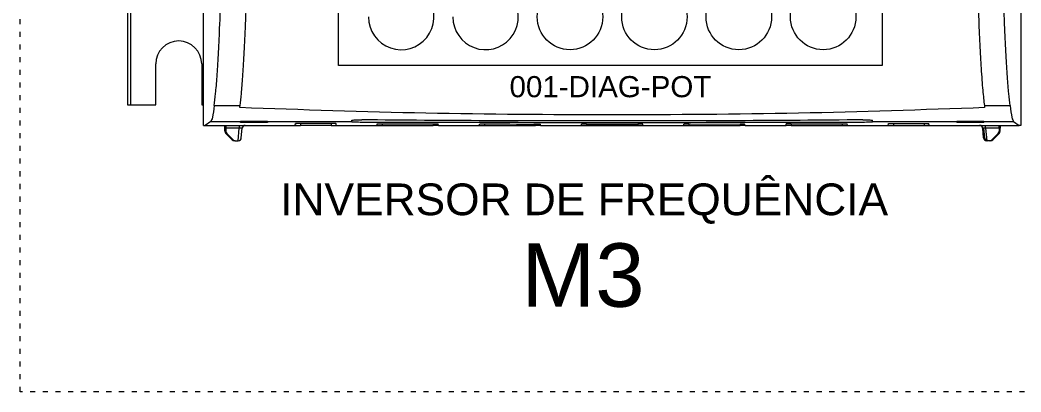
# Model space of a CAD drawing. Header units: millimetres. Extents: x 32696 to 36207, y 16706 to 17911.
# Drawn here: x 35724 to 35960.8, y 17285 to 17372.9 of the extents above; entities that cross this region are included whole.
import ezdxf
from ezdxf.enums import TextEntityAlignment as Align

# ---------------------------------------------------------------- set-up
doc = ezdxf.new("R2010")
doc.units = ezdxf.units.MM
doc.header["$LTSCALE"] = 0.1
doc.linetypes.add('ACAD_ISO03W100', pattern=[30, 12, -18])
doc.layers.get('0').update_dxf_attribs({"lineweight": 20})
doc.layers.add('ANNOTATION', color=252, linetype='ACAD_ISO03W100', lineweight=13)
doc.layers.add('POTENCIA', color=2, linetype='Continuous', lineweight=25)
doc.styles.get("Standard").update_dxf_attribs({"font": 'arial.ttf'})

# ---------------------------------------------------------------- blocks, each defined once
blk = doc.blocks.new('CFW-10')
at = {"lineweight": 9}
for p, q in [((37258.327, 17472.409), (37258.327, 17408.509)), ((37258.477, 17472.409), (37258.477, 17408.509)), ((37262.037, 17407.509), (37262.037, 17413.627)), ((37302.018, 17413.627), (37302.018, 17407.509)), ((37259.702, 17408.509), (37259.702, 17410.509)), ((37261.952, 17410.509), (37261.952, 17408.509)), ((37258.327, 17408.509), (37258.477, 17408.509)), ((37258.477, 17408.509), (37259.702, 17408.509)), ((37261.952, 17408.509), (37262.037, 17408.509)), ((37262.567, 17408.474), (37263.825, 17408.474)), ((37300.23, 17408.474), (37301.488, 17408.474)), ((37300.23, 17408.474), (37300.242, 17408.377)), ((37269.293, 17407.689), (37269.299, 17407.754)), ((37294.762, 17407.689), (37294.756, 17407.754)), ((37262.037, 17407.509), (37262.129, 17407.509)), ((37262.395, 17407.689), (37262.129, 17407.509)), ((37262.129, 17407.509), (37266.589, 17407.509)), ((37262.395, 17407.689), (37263.854, 17407.689)), ((37263.08, 17407.222), (37263.08, 17407.373)), ((37263.132, 17407.373), (37263.132, 17407.222)), ((37263.786, 17407.373), (37263.132, 17407.373)), ((37263.731, 17406.759), (37263.786, 17407.373)), ((37263.85, 17407.651), (37263.854, 17407.689)), ((37265.176, 17407.645), (37263.85, 17407.651)), ((37265.161, 17407.689), (37263.854, 17407.696)), ((37263.854, 17407.689), (37263.854, 17407.696)), ((37263.889, 17406.893), (37263.932, 17407.373)), ((37265.172, 17407.689), (37265.161, 17407.689)), ((37265.161, 17407.689), (37269.293, 17407.689)), ((37265.172, 17407.689), (37265.176, 17407.645)), ((37266.528, 17407.512), (37266.535, 17407.597)), ((37266.589, 17407.509), (37266.778, 17407.509)), ((37268.278, 17407.595), (37266.778, 17407.601)), ((37266.778, 17407.601), (37266.778, 17407.509)), ((37268.278, 17407.509), (37266.778, 17407.509)), ((37268.278, 17407.595), (37268.278, 17407.509)), ((37268.278, 17407.509), (37268.528, 17407.509)), ((37268.528, 17407.509), (37268.52, 17407.59)), ((37268.528, 17407.509), (37270.528, 17407.509)), ((37270.528, 17407.509), (37270.534, 17407.584)), ((37270.528, 17407.509), (37270.778, 17407.509)), ((37270.778, 17407.588), (37273.278, 17407.581)), ((37270.778, 17407.588), (37270.778, 17407.509)), ((37270.778, 17407.509), (37273.278, 17407.509)), ((37273.278, 17407.581), (37273.278, 17407.509)), ((37273.528, 17407.509), (37273.278, 17407.509)), ((37273.528, 17407.509), (37273.522, 17407.577)), ((37273.528, 17407.509), (37275.528, 17407.509)), ((37275.528, 17407.509), (37275.533, 17407.573)), ((37275.528, 17407.509), (37275.778, 17407.509)), ((37275.778, 17407.577), (37275.778, 17407.509)), ((37275.778, 17407.509), (37278.278, 17407.509)), ((37278.278, 17407.574), (37278.278, 17407.509)), ((37278.528, 17407.509), (37278.278, 17407.509)), ((37278.528, 17407.509), (37278.522, 17407.569)), ((37278.528, 17407.509), (37280.528, 17407.509)), ((37280.528, 17407.509), (37280.533, 17407.568)), ((37280.528, 17407.509), (37280.778, 17407.509)), ((37280.778, 17407.572), (37283.278, 17407.572)), ((37280.778, 17407.572), (37280.778, 17407.509)), ((37280.778, 17407.509), (37283.278, 17407.509)), ((37283.278, 17407.572), (37283.278, 17407.509)), ((37283.278, 17407.509), (37283.528, 17407.509)), ((37283.528, 17407.509), (37283.522, 17407.568)), ((37283.528, 17407.509), (37285.528, 17407.509)), ((37285.528, 17407.509), (37285.533, 17407.569)), ((37285.528, 17407.509), (37285.778, 17407.509)), ((37285.778, 17407.574), (37288.278, 17407.577)), ((37285.778, 17407.574), (37285.778, 17407.509)), ((37285.778, 17407.509), (37288.278, 17407.509)), ((37288.278, 17407.577), (37288.278, 17407.509)), ((37288.528, 17407.509), (37288.278, 17407.509)), ((37288.528, 17407.509), (37288.522, 17407.573)), ((37288.528, 17407.509), (37290.528, 17407.509)), ((37290.528, 17407.509), (37290.533, 17407.577)), ((37290.778, 17407.509), (37290.528, 17407.509)), ((37290.778, 17407.581), (37293.278, 17407.588)), ((37290.778, 17407.581), (37290.778, 17407.509)), ((37290.778, 17407.509), (37293.278, 17407.509)), ((37293.278, 17407.588), (37293.278, 17407.509)), ((37293.278, 17407.509), (37293.528, 17407.509)), ((37293.528, 17407.509), (37293.521, 17407.584)), ((37293.528, 17407.509), (37295.528, 17407.509)), ((37294.762, 17407.689), (37298.883, 17407.689)), ((37295.528, 17407.509), (37295.535, 17407.59)), ((37295.528, 17407.509), (37295.778, 17407.509)), ((37295.778, 17407.595), (37297.278, 17407.601)), ((37295.778, 17407.595), (37295.778, 17407.509)), ((37295.778, 17407.509), (37297.278, 17407.509)), ((37297.278, 17407.601), (37297.278, 17407.509)), ((37297.278, 17407.509), (37297.466, 17407.509)), ((37297.466, 17407.509), (37301.926, 17407.509)), ((37297.527, 17407.512), (37297.52, 17407.597)), ((37298.883, 17407.689), (37298.879, 17407.645)), ((37300.205, 17407.651), (37298.879, 17407.645)), ((37300.201, 17407.696), (37298.883, 17407.689)), ((37298.883, 17407.689), (37298.883, 17407.689)), ((37300.188, 17406.896), (37300.146, 17407.373)), ((37300.146, 17407.373), (37300.19, 17407.373)), ((37300.19, 17407.378), (37300.19, 17407.373)), ((37300.19, 17407.373), (37300.231, 17406.896)), ((37300.205, 17407.651), (37300.201, 17407.689)), ((37300.201, 17407.689), (37301.66, 17407.689)), ((37300.291, 17407.373), (37300.346, 17406.759)), ((37300.945, 17407.373), (37300.291, 17407.373)), ((37300.945, 17407.373), (37300.946, 17407.222)), ((37300.997, 17407.222), (37300.997, 17407.373)), ((37301.66, 17407.689), (37301.926, 17407.509)), ((37302.018, 17407.509), (37301.926, 17407.509)), ((37263.08, 17407.222), (37263.132, 17407.222)), ((37263.437, 17406.803), (37263.124, 17407.116)), ((37263.175, 17407.116), (37263.124, 17407.116)), ((37263.175, 17407.116), (37263.487, 17406.803)), ((37263.437, 17406.803), (37263.487, 17406.803)), ((37263.593, 17406.759), (37263.543, 17406.759)), ((37263.593, 17406.759), (37263.731, 17406.759)), ((37263.743, 17406.759), (37263.731, 17406.759)), ((37300.231, 17406.896), (37300.188, 17406.896)), ((37300.346, 17406.759), (37300.334, 17406.759)), ((37300.485, 17406.759), (37300.346, 17406.759)), ((37300.534, 17406.759), (37300.485, 17406.759)), ((37300.591, 17406.803), (37300.902, 17407.116)), ((37300.591, 17406.803), (37300.64, 17406.803)), ((37300.953, 17407.116), (37300.64, 17406.803)), ((37300.953, 17407.116), (37300.902, 17407.116)), ((37300.946, 17407.222), (37300.997, 17407.222))]:
    blk.add_line(p, q, dxfattribs=at)
for centre in [(37279.964, 17412.808), (37284.091, 17412.808), (37288.219, 17412.808), (37292.346, 17412.808)]:
    blk.add_circle(centre, 1.6, dxfattribs=at)
for centre, radius, start, end in [((37271.709, 17412.808), 1.6, 180, 102.6279), ((37275.836, 17412.808), 1.6, 180, 97.7337), ((37260.827, 17410.509), 1.125, 0, 180), ((37261.733, 17407.405), 1.347, 358.6326, 4.4594), ((37264.472, 17407.405), 1.34, 175.5306, 181.3899), ((37265.133, 17407.405), 1.347, 175.5406, 181.3674), ((37264.081, 17407.359), 0.15, 90.0098, 175.0075), ((37299.996, 17407.359), 0.15, 4.9991, 89.9893), ((37298.949, 17407.405), 1.342, 358.6087, 4.4583), ((37299.594, 17407.405), 1.352, 358.6289, 4.4382), ((37302.348, 17407.405), 1.352, 175.5618, 181.3711)]:
    blk.add_arc(centre, radius, start, end, dxfattribs=at)
for centre, major_axis, ratio, start_param, end_param in [((37263.78, 17407.359), (0.152, 0.014), 0.082006, 6.243729, 7.806929), ((37300.297, 17407.359), (0.152, -0.014), 0.082006, 1.617849, 3.181049), ((37300.342, 17407.359), (0.152, -0.013), 0.086407, 2.586654, 3.131782), ((37263.23, 17407.222), (-0.099, 0.113), 0.997823, 0.85595, 1.641348), ((37263.282, 17407.222), (0.099, 0.113), 0.997823, 2.285642, 3.071041), ((37263.543, 17406.909), (-0.099, 0.113), 0.997823, 1.641348, 2.426746), ((37263.593, 17406.909), (0.099, 0.113), 0.997823, 3.071041, 3.856439), ((37263.74, 17406.909), (-0.102, 0.112), 0.977598, 2.412156, 3.895686), ((37300.338, 17406.909), (0.102, 0.112), 0.977598, 2.3875, 3.87103), ((37300.38, 17406.909), (0.112, -0.103), 0.977693, 3.982957, 5.466487), ((37300.484, 17406.909), (-0.099, 0.113), 0.997823, 2.426746, 3.212145), ((37300.534, 17406.909), (0.099, 0.113), 0.997823, 3.856439, 4.641837), ((37300.796, 17407.222), (-0.099, 0.113), 0.997823, 3.212145, 3.997543), ((37300.847, 17407.222), (0.099, 0.113), 0.997823, 4.641837, 5.427235)]:
    blk.add_ellipse(centre, major_axis=major_axis, ratio=ratio, start_param=start_param, end_param=end_param, dxfattribs=at)
for points, knots in [([(37262.567, 17408.474), (37262.59, 17408.657), (37262.635, 17409.024), (37262.701, 17409.862), (37262.767, 17410.918), (37262.835, 17412.306), (37262.904, 17414.044), (37262.948, 17415.527), (37262.971, 17416.272)], [0, 0, 0, 0, 0.152069, 0.305152, 0.461481, 0.618953, 0.808417, 1, 1, 1, 1]), ([(37263.825, 17408.474), (37263.847, 17408.657), (37263.892, 17409.024), (37263.958, 17409.862), (37264.024, 17410.917), (37264.091, 17412.289), (37264.158, 17413.986), (37264.201, 17415.415), (37264.223, 17416.133)], [0, 0, 0, 0, 0.153706, 0.308442, 0.466472, 0.625659, 0.81185, 1, 1, 1, 1]), ([(37299.832, 17416.133), (37299.85, 17415.543), (37299.885, 17414.36), (37299.943, 17412.81), (37300.004, 17411.434), (37300.073, 17410.207), (37300.148, 17409.161), (37300.203, 17408.704), (37300.23, 17408.474)], [0, 0, 0, 0, 0.153485, 0.308068, 0.466083, 0.625266, 0.811699, 1, 1, 1, 1]), ([(37301.488, 17408.474), (37301.465, 17408.658), (37301.42, 17409.025), (37301.354, 17409.864), (37301.288, 17410.92), (37301.22, 17412.307), (37301.151, 17414.044), (37301.107, 17415.527), (37301.084, 17416.272)], [0, 0, 0, 0, 0.152577, 0.305151, 0.462053, 0.618952, 0.808417, 1, 1, 1, 1]), ([(37262.567, 17408.474), (37262.539, 17408.261), (37262.482, 17407.832), (37262.424, 17407.737), (37262.395, 17407.689)], [0, 0, 0, 0, 0.497698, 1, 1, 1, 1]), ([(37300.242, 17408.377), (37297.208, 17408.27), (37291.138, 17408.056), (37282.029, 17408.009), (37272.918, 17408.056), (37266.849, 17408.27), (37263.813, 17408.377)], [0, 0, 0, 0, 0.24993, 0.5, 0.749947, 1, 1, 1, 1]), ([(37301.488, 17408.474), (37301.516, 17408.261), (37301.573, 17407.832), (37301.631, 17407.737), (37301.66, 17407.689)], [0, 0, 0, 0, 0.497698, 1, 1, 1, 1]), ([(37269.299, 17407.754), (37269.305, 17407.757), (37269.316, 17407.764), (37269.399, 17407.773), (37269.522, 17407.78), (37269.656, 17407.782), (37269.743, 17407.782), (37269.778, 17407.781)], [0, 0, 0, 0, 0.215867, 0.431863, 0.647702, 0.863103, 1, 1, 1, 1]), ([(37294.278, 17407.781), (37292.236, 17407.757), (37290.194, 17407.743), (37286.111, 17407.726), (37282.028, 17407.719), (37277.944, 17407.726), (37273.861, 17407.743), (37271.819, 17407.757), (37269.778, 17407.781)], [0, 0, 0, 0, 0.25, 0.25, 0.5, 0.75, 0.75, 1, 1, 1, 1]), ([(37294.278, 17407.781), (37294.331, 17407.782), (37294.439, 17407.782), (37294.582, 17407.778), (37294.69, 17407.77), (37294.748, 17407.762), (37294.754, 17407.756), (37294.756, 17407.754)], [0, 0, 0, 0, 0.21484, 0.429815, 0.644915, 0.860459, 1, 1, 1, 1]), ([(37266.528, 17407.512), (37266.531, 17407.512), (37266.536, 17407.511), (37266.567, 17407.51), (37266.587, 17407.51), (37266.589, 17407.509)], [0, 0, 0, 0, 0.469683, 0.939814, 1, 1, 1, 1]), ([(37266.778, 17407.601), (37266.75, 17407.601), (37266.696, 17407.601), (37266.623, 17407.6), (37266.568, 17407.6), (37266.539, 17407.599), (37266.536, 17407.598), (37266.535, 17407.597)], [0, 0, 0, 0, 0.214652, 0.429525, 0.644442, 0.859366, 1, 1, 1, 1]), ([(37268.52, 17407.59), (37268.518, 17407.591), (37268.512, 17407.592), (37268.47, 17407.593), (37268.409, 17407.594), (37268.34, 17407.595), (37268.295, 17407.595), (37268.278, 17407.595)], [0, 0, 0, 0, 0.214612, 0.429521, 0.644423, 0.859307, 1, 1, 1, 1]), ([(37269.778, 17407.655), (37269.723, 17407.656), (37269.614, 17407.656), (37269.468, 17407.658), (37269.358, 17407.66), (37269.299, 17407.663), (37269.294, 17407.665), (37269.291, 17407.665)], [0, 0, 0, 0, 0.214357, 0.428839, 0.643349, 0.857887, 1, 1, 1, 1]), ([(37270.534, 17407.584), (37270.534, 17407.585), (37270.561, 17407.586), (37270.65, 17407.588), (37270.713, 17407.588), (37270.778, 17407.588)], [0, 0, 0, 0, 0.5, 0.5, 1, 1, 1, 1]), ([(37273.278, 17407.581), (37273.305, 17407.581), (37273.36, 17407.581), (37273.433, 17407.58), (37273.488, 17407.579), (37273.517, 17407.578), (37273.52, 17407.577), (37273.522, 17407.577)], [0, 0, 0, 0, 0.214584, 0.42942, 0.644274, 0.859161, 1, 1, 1, 1]), ([(37275.533, 17407.573), (37275.536, 17407.573), (37275.541, 17407.574), (37275.584, 17407.576), (37275.646, 17407.576), (37275.714, 17407.577), (37275.76, 17407.577), (37275.778, 17407.577)], [0, 0, 0, 0, 0.214705, 0.429651, 0.644588, 0.859494, 1, 1, 1, 1]), ([(37278.278, 17407.574), (37278.305, 17407.574), (37278.36, 17407.573), (37278.433, 17407.573), (37278.489, 17407.571), (37278.518, 17407.57), (37278.521, 17407.569), (37278.522, 17407.569)], [0, 0, 0, 0, 0.214593, 0.429417, 0.644318, 0.859196, 1, 1, 1, 1]), ([(37280.778, 17407.572), (37280.75, 17407.572), (37280.695, 17407.572), (37280.622, 17407.571), (37280.566, 17407.57), (37280.537, 17407.569), (37280.534, 17407.568), (37280.533, 17407.568)], [0, 0, 0, 0, 0.214577, 0.429468, 0.64432, 0.859266, 1, 1, 1, 1]), ([(37283.522, 17407.568), (37283.52, 17407.568), (37283.514, 17407.569), (37283.472, 17407.571), (37283.41, 17407.572), (37283.341, 17407.572), (37283.295, 17407.572), (37283.278, 17407.572)], [0, 0, 0, 0, 0.214688, 0.429645, 0.644563, 0.859427, 1, 1, 1, 1]), ([(37285.778, 17407.574), (37285.75, 17407.574), (37285.695, 17407.573), (37285.622, 17407.573), (37285.566, 17407.571), (37285.537, 17407.57), (37285.534, 17407.569), (37285.533, 17407.569)], [0, 0, 0, 0, 0.214593, 0.429417, 0.644318, 0.859196, 1, 1, 1, 1]), ([(37288.278, 17407.577), (37288.305, 17407.577), (37288.36, 17407.577), (37288.433, 17407.576), (37288.488, 17407.575), (37288.518, 17407.574), (37288.521, 17407.573), (37288.522, 17407.573)], [0, 0, 0, 0, 0.214627, 0.429472, 0.644362, 0.859294, 1, 1, 1, 1]), ([(37290.778, 17407.581), (37290.75, 17407.581), (37290.695, 17407.581), (37290.622, 17407.58), (37290.567, 17407.579), (37290.538, 17407.578), (37290.535, 17407.577), (37290.533, 17407.577)], [0, 0, 0, 0, 0.214544, 0.429412, 0.644291, 0.859162, 1, 1, 1, 1]), ([(37293.278, 17407.588), (37293.305, 17407.588), (37293.36, 17407.588), (37293.433, 17407.587), (37293.488, 17407.586), (37293.517, 17407.585), (37293.52, 17407.584), (37293.521, 17407.584)], [0, 0, 0, 0, 0.214689, 0.42951, 0.64442, 0.859367, 1, 1, 1, 1]), ([(37294.764, 17407.665), (37294.764, 17407.664), (37294.751, 17407.663), (37294.703, 17407.661), (37294.667, 17407.66), (37294.532, 17407.657), (37294.406, 17407.656), (37294.278, 17407.655)], [0, 0, 0, 0, 0.25, 0.25, 0.5, 0.5, 1, 1, 1, 1]), ([(37295.535, 17407.59), (37295.537, 17407.591), (37295.543, 17407.592), (37295.585, 17407.593), (37295.646, 17407.594), (37295.715, 17407.595), (37295.76, 17407.595), (37295.778, 17407.595)], [0, 0, 0, 0, 0.214619, 0.429502, 0.644397, 0.859311, 1, 1, 1, 1]), ([(37297.278, 17407.601), (37297.305, 17407.601), (37297.359, 17407.601), (37297.432, 17407.6), (37297.487, 17407.6), (37297.516, 17407.599), (37297.519, 17407.598), (37297.52, 17407.597)], [0, 0, 0, 0, 0.214684, 0.429549, 0.644458, 0.859375, 1, 1, 1, 1]), ([(37297.466, 17407.509), (37297.481, 17407.51), (37297.513, 17407.511), (37297.526, 17407.512), (37297.527, 17407.512), (37297.527, 17407.512)], [0, 0, 0, 0, 0.433923, 0.903955, 1, 1, 1, 1])]:
    blk.add_open_spline(points, degree=3, knots=knots, dxfattribs=at)
for points in [[(37263.813, 17408.377), (37263.817, 17408.409), (37263.821, 17408.441), (37263.825, 17408.474)], [(37294.278, 17407.655), (37286.111, 17407.632), (37277.944, 17407.632), (37269.778, 17407.655)], [(37275.778, 17407.577), (37276.611, 17407.575), (37277.444, 17407.574), (37278.278, 17407.574)], [(37300.201, 17407.689), (37300.201, 17407.691), (37300.201, 17407.693), (37300.201, 17407.696)]]:
    blk.add_open_spline(points, degree=3, dxfattribs=at)

msp = doc.modelspace()

# ---------------------------------------------------------------- linework, layer by layer
at = {"layer": 'ANNOTATION', "lineweight": 20}
msp.add_lwpolyline([(35724.03, 17700.37), (36009.64, 17700.37), (36009.64, 17284.96), (35724.03, 17284.96)], close=True, dxfattribs=at)
at = {"layer": 'POTENCIA', "lineweight": 20}
msp.add_lwpolyline([(35927.98, 17362.14), (35799.38, 17362.14), (35799.35, 17388.93), (35927.96, 17388.93)], close=True, dxfattribs=at)

# ---------------------------------------------------------------- block references
at = {"xscale": 4.836187162212163, "yscale": 4.836187162212163, "zscale": 4.836187162212163}
msp.add_blockref('CFW-10', (-144438.77, -66837.95), dxfattribs=at)

# ---------------------------------------------------------------- texts
msp.add_text('INVERSOR DE FREQUÊNCIA', height=7.5).set_placement((35857.46, 17324.52), align=Align.BOTTOM_CENTER)
msp.add_text('M3', height=15).set_placement((35857.19, 17320.11), align=Align.TOP_CENTER)
at = {"layer": 'POTENCIA'}
msp.add_text('001-DIAG-POT', height=5, dxfattribs=at).set_placement((35863.68, 17359.67), align=Align.TOP_CENTER)

doc.saveas('drawing.dxf')
